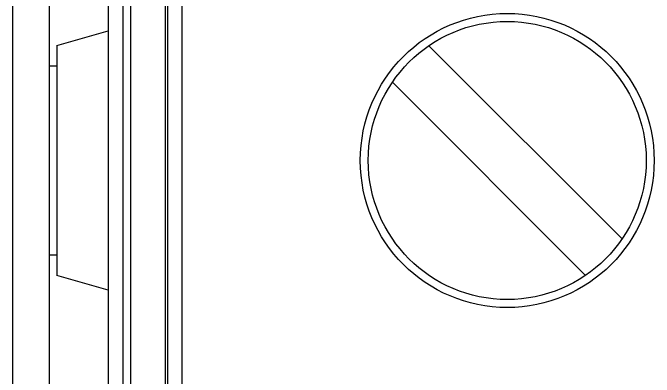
# Paper-space layout '2 DOOR PANEL LAYOUT - A1 Sheet' of a CAD drawing. Extents: x 50 to 825, y 22 to 486.
# Drawn here: x 423.49 to 424.626, y 337.61 to 338.255 of the extents above; entities that cross this region are included whole.
import ezdxf

# ---------------------------------------------------------------- set-up
doc = ezdxf.new("R2010")
doc.units = 0
doc.layers.add('N-EQPM', color=3, linetype='Continuous', lineweight=25)

psp = doc.layouts.new('2 DOOR PANEL LAYOUT - A1 Sheet')

# ---------------------------------------------------------------- linework, layer by layer
at = {"layer": 'N-EQPM', "linetype": 'Continuous'}
for p, q in [((423.6589, 340.3078), (423.6589, 337.0022)), ((423.685, 337.0022), (423.685, 340.3078)), ((423.698, 340.3078), (423.698, 337.0022)), ((423.7604, 337.0022), (423.7604, 340.3078)), ((423.7636, 340.3078), (423.7636, 337.0022)), ((423.7896, 337.0022), (423.7896, 340.3078)), ((423.4897, 337.2781), (423.4897, 339.3706)), ((423.5548, 337.3327), (423.5548, 339.3161)), ((423.5678, 338.1975), (423.6589, 338.2235)), ((423.5678, 338.1975), (423.5678, 337.7902)), ((424.5689, 337.855), (424.2268, 338.1971)), ((423.5678, 338.1611), (423.5548, 338.1611)), ((424.5045, 337.7906), (424.1623, 338.1327)), ((423.5678, 337.8266), (423.5548, 337.8266)), ((423.6589, 337.7642), (423.5678, 337.7902))]:
    psp.add_line(p, q, dxfattribs=at)
for radius in [0.2603, 0.2462]:
    psp.add_circle((424.3656, 337.9939), radius, dxfattribs=at)

doc.saveas('drawing.dxf')
